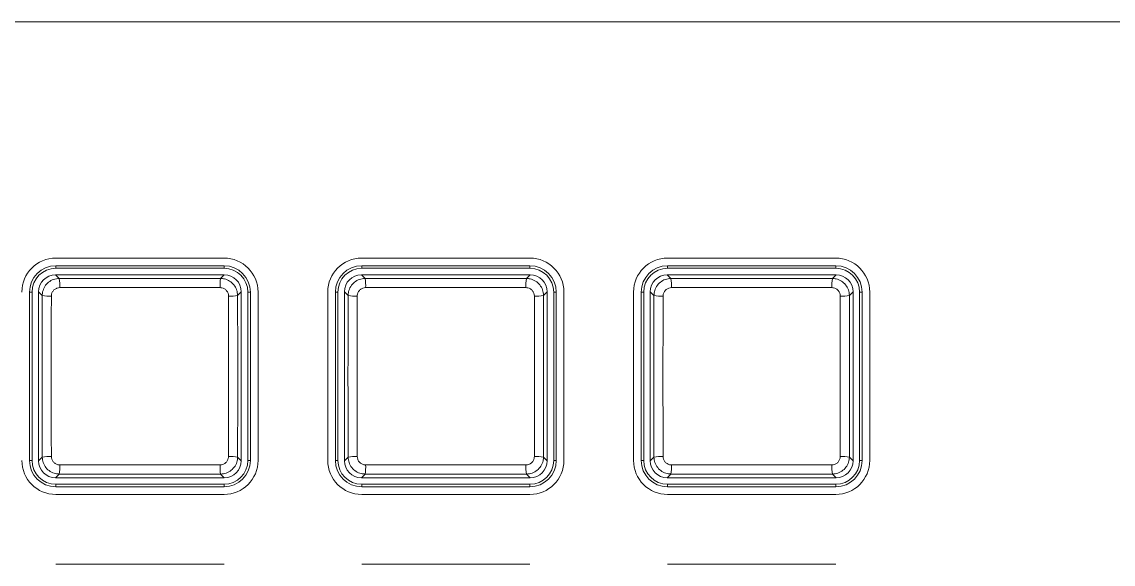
# Model space of a CAD drawing. Header units: millimetres. Extents: x 69 to 580, y 43 to 425.
# Drawn here: x 178.73 to 210.84, y 145.9 to 161.85 of the extents above; entities that cross this region are included whole.
import ezdxf

# ---------------------------------------------------------------- set-up
doc = ezdxf.new("R2010")
doc.units = ezdxf.units.MM

msp = doc.modelspace()

# ---------------------------------------------------------------- linework, layer by layer
at = {"color": 7, "linetype": 'Continuous', "lineweight": 15}
for p, q in [((146.1276, 161.8518), (235.4026, 161.8518)), ((184.6776, 154.9049), (179.7276, 154.9049)), ((193.6776, 154.9049), (188.7276, 154.9049)), ((202.6776, 154.9049), (197.7276, 154.9049)), ((179.7276, 154.6799), (184.6776, 154.6799)), ((179.7276, 154.6049), (179.7276, 154.6799)), ((184.6776, 154.6049), (179.7276, 154.6049)), ((184.6776, 154.6049), (184.6776, 154.6799)), ((188.7276, 154.6799), (193.6776, 154.6799)), ((188.7276, 154.6799), (188.7276, 154.6049)), ((193.6776, 154.6049), (188.7276, 154.6049)), ((193.6776, 154.6799), (193.6776, 154.6049)), ((197.7276, 154.6799), (202.6776, 154.6799)), ((197.7276, 154.6049), (197.7276, 154.6799)), ((202.6776, 154.6049), (197.7276, 154.6049)), ((202.6776, 154.6049), (202.6776, 154.6799)), ((179.7197, 154.4124), (179.8275, 154.3046)), ((179.7197, 154.4124), (184.6854, 154.4124)), ((184.5776, 154.3046), (184.6854, 154.4124)), ((188.7197, 154.4124), (188.8275, 154.3046)), ((188.7197, 154.4124), (193.6854, 154.4124)), ((193.5776, 154.3046), (193.6854, 154.4124)), ((197.7197, 154.4124), (197.8275, 154.3046)), ((197.7197, 154.4124), (202.6854, 154.4124)), ((202.5776, 154.3046), (202.6854, 154.4124)), ((178.9526, 148.9549), (178.9526, 153.9049)), ((178.9526, 153.9049), (179.0276, 153.9049)), ((179.0276, 153.9049), (179.0276, 148.9549)), ((179.3278, 153.8049), (179.22, 153.9127)), ((179.22, 148.947), (179.22, 153.9127)), ((185.1851, 153.9127), (185.0773, 153.8049)), ((185.1851, 153.9127), (185.1851, 148.947)), ((185.3776, 148.9549), (185.3776, 153.9049)), ((185.3776, 153.9049), (185.4526, 153.9049)), ((185.4526, 153.9049), (185.4526, 148.9549)), ((185.6776, 148.9549), (185.6776, 153.9049)), ((187.7276, 153.9049), (187.7276, 148.9549)), ((187.9526, 148.9549), (187.9526, 153.9049)), ((187.9526, 153.9049), (188.0276, 153.9049)), ((188.0276, 153.9049), (188.0276, 148.9549)), ((188.3278, 153.8049), (188.22, 153.9127)), ((188.22, 148.947), (188.22, 153.9127)), ((194.1851, 153.9127), (194.0773, 153.8049)), ((194.1851, 153.9127), (194.1851, 148.947)), ((194.3776, 148.9549), (194.3776, 153.9049)), ((194.3776, 153.9049), (194.4526, 153.9049)), ((194.4526, 153.9049), (194.4526, 148.9549)), ((194.6776, 148.9549), (194.6776, 153.9049)), ((196.7276, 153.9049), (196.7276, 148.9549)), ((196.9526, 148.9549), (196.9526, 153.9049)), ((196.9526, 153.9049), (197.0276, 153.9049)), ((197.0276, 153.9049), (197.0276, 148.9549)), ((197.3278, 153.8049), (197.22, 153.9127)), ((197.22, 148.947), (197.22, 153.9127)), ((203.1851, 153.9127), (203.0773, 153.8049)), ((203.1851, 153.9127), (203.1851, 148.947)), ((203.3776, 148.9549), (203.3776, 153.9049)), ((203.3776, 153.9049), (203.4526, 153.9049)), ((203.4526, 153.9049), (203.4526, 148.9549)), ((203.6776, 148.9549), (203.6776, 153.9049)), ((179.22, 148.947), (179.3278, 149.0548)), ((185.0773, 149.0548), (185.1851, 148.947)), ((188.22, 148.947), (188.3278, 149.0548)), ((194.0773, 149.0548), (194.1851, 148.947)), ((197.22, 148.947), (197.3278, 149.0548)), ((203.0773, 149.0548), (203.1851, 148.947)), ((178.9526, 148.9549), (179.0276, 148.9549)), ((185.3776, 148.9549), (185.4526, 148.9549)), ((187.9526, 148.9549), (188.0276, 148.9549)), ((194.3776, 148.9549), (194.4526, 148.9549)), ((196.9526, 148.9549), (197.0276, 148.9549)), ((203.3776, 148.9549), (203.4526, 148.9549)), ((179.8275, 148.5551), (179.7197, 148.4473)), ((184.6854, 148.4473), (179.7197, 148.4473)), ((184.6854, 148.4473), (184.5776, 148.5551)), ((188.8275, 148.5551), (188.7197, 148.4473)), ((193.6854, 148.4473), (188.7197, 148.4473)), ((193.6854, 148.4473), (193.5776, 148.5551)), ((197.8275, 148.5551), (197.7197, 148.4473)), ((202.6854, 148.4473), (197.7197, 148.4473)), ((202.6854, 148.4473), (202.5776, 148.5551)), ((179.7276, 148.1799), (179.7276, 148.2549)), ((179.7276, 148.2549), (184.6776, 148.2549)), ((184.6776, 148.1799), (179.7276, 148.1799)), ((184.6776, 148.1799), (184.6776, 148.2549)), ((188.7276, 148.2549), (188.7276, 148.1799)), ((188.7276, 148.2549), (193.6776, 148.2549)), ((193.6776, 148.1799), (188.7276, 148.1799)), ((193.6776, 148.2549), (193.6776, 148.1799)), ((197.7276, 148.1799), (197.7276, 148.2549)), ((197.7276, 148.2549), (202.6776, 148.2549)), ((202.6776, 148.1799), (197.7276, 148.1799)), ((202.6776, 148.1799), (202.6776, 148.2549)), ((179.7276, 147.9549), (184.6776, 147.9549)), ((188.7276, 147.9549), (193.6776, 147.9549)), ((197.7276, 147.9549), (202.6776, 147.9549)), ((184.6776, 145.9049), (179.7276, 145.9049)), ((193.6776, 145.9049), (188.7276, 145.9049)), ((202.6776, 145.9049), (197.7276, 145.9049))]:
    msp.add_line(p, q, dxfattribs=at)
at = {"color": 7, "linetype": 'Continuous', "lineweight": 15, "flags": 128}
for points in [[(179.8275, 154.3046), (180.4207, 154.3058), (181.0144, 154.3067), (181.6084, 154.3072), (182.2026, 154.3074), (182.7968, 154.3072), (183.3908, 154.3067), (183.9845, 154.3058), (184.5776, 154.3046)], [(188.8275, 154.3046), (189.4207, 154.3058), (190.0144, 154.3067), (190.6084, 154.3072), (191.2026, 154.3074), (191.7968, 154.3072), (192.3908, 154.3067), (192.9845, 154.3058), (193.5776, 154.3046)], [(197.8275, 154.3046), (198.4207, 154.3058), (199.0144, 154.3067), (199.6084, 154.3072), (200.2026, 154.3074), (200.7968, 154.3072), (201.3908, 154.3067), (201.9845, 154.3058), (202.5776, 154.3046)], [(184.5608, 154.0361), (183.9718, 154.0374), (183.3824, 154.0382), (182.7926, 154.0388), (182.2026, 154.0389), (181.6126, 154.0388), (181.0228, 154.0382), (180.4333, 154.0374), (179.8444, 154.0361)], [(193.5608, 154.0361), (192.9718, 154.0374), (192.3824, 154.0382), (191.7925, 154.0388), (191.2026, 154.0389), (190.6126, 154.0388), (190.0228, 154.0382), (189.4333, 154.0374), (188.8444, 154.0361)], [(202.5608, 154.0361), (201.9718, 154.0374), (201.3824, 154.0382), (200.7926, 154.0388), (200.2026, 154.0389), (199.6126, 154.0388), (199.0228, 154.0382), (198.4333, 154.0374), (197.8444, 154.0361)], [(179.3278, 149.0548), (179.3266, 149.648), (179.3257, 150.2417), (179.3252, 150.8357), (179.325, 151.4299), (179.3252, 152.0241), (179.3257, 152.6181), (179.3266, 153.2117), (179.3278, 153.8049)], [(179.5963, 153.7881), (179.5951, 153.1991), (179.5942, 152.6096), (179.5937, 152.0198), (179.5935, 151.4299), (179.5937, 150.8399), (179.5942, 150.2501), (179.5951, 149.6606), (179.5963, 149.0717)], [(184.8089, 149.0717), (184.8101, 149.6606), (184.8109, 150.2501), (184.8115, 150.8399), (184.8116, 151.4299), (184.8115, 152.0198), (184.8109, 152.6096), (184.8101, 153.1991), (184.8089, 153.7881)], [(185.0773, 153.8049), (185.0785, 153.2117), (185.0794, 152.6181), (185.0799, 152.0241), (185.0801, 151.4299), (185.0799, 150.8357), (185.0794, 150.2417), (185.0785, 149.648), (185.0773, 149.0548)], [(188.3278, 149.0548), (188.3266, 149.648), (188.3257, 150.2417), (188.3252, 150.8357), (188.325, 151.4299), (188.3252, 152.0241), (188.3257, 152.6181), (188.3266, 153.2117), (188.3278, 153.8049)], [(188.5963, 153.7881), (188.5951, 153.1991), (188.5942, 152.6096), (188.5937, 152.0198), (188.5935, 151.4299), (188.5937, 150.8399), (188.5942, 150.2501), (188.5951, 149.6606), (188.5963, 149.0717)], [(193.8089, 149.0717), (193.8101, 149.6606), (193.8109, 150.2501), (193.8115, 150.8399), (193.8116, 151.4299), (193.8115, 152.0198), (193.8109, 152.6096), (193.8101, 153.1991), (193.8089, 153.7881)], [(194.0773, 153.8049), (194.0785, 153.2117), (194.0794, 152.6181), (194.0799, 152.0241), (194.0801, 151.4299), (194.0799, 150.8357), (194.0794, 150.2417), (194.0785, 149.648), (194.0773, 149.0548)], [(197.3278, 149.0548), (197.3266, 149.648), (197.3257, 150.2417), (197.3252, 150.8357), (197.325, 151.4299), (197.3252, 152.0241), (197.3257, 152.6181), (197.3266, 153.2117), (197.3278, 153.8049)], [(197.5963, 153.7881), (197.5951, 153.1991), (197.5942, 152.6096), (197.5937, 152.0198), (197.5935, 151.4299), (197.5937, 150.8399), (197.5942, 150.2501), (197.5951, 149.6606), (197.5963, 149.0717)], [(202.8089, 149.0717), (202.8101, 149.6606), (202.8109, 150.2501), (202.8115, 150.8399), (202.8116, 151.4299), (202.8115, 152.0198), (202.8109, 152.6096), (202.8101, 153.1991), (202.8089, 153.7881)], [(203.0773, 153.8049), (203.0785, 153.2117), (203.0794, 152.6181), (203.0799, 152.0241), (203.0801, 151.4299), (203.0799, 150.8357), (203.0794, 150.2417), (203.0785, 149.648), (203.0773, 149.0548)], [(179.8444, 148.8236), (180.4333, 148.8224), (181.0228, 148.8215), (181.6126, 148.821), (182.2026, 148.8208), (182.7926, 148.821), (183.3824, 148.8215), (183.9718, 148.8224), (184.5608, 148.8236)], [(188.8444, 148.8236), (189.4333, 148.8224), (190.0228, 148.8215), (190.6126, 148.821), (191.2026, 148.8208), (191.7925, 148.821), (192.3824, 148.8215), (192.9718, 148.8224), (193.5608, 148.8236)], [(197.8444, 148.8236), (198.4333, 148.8224), (199.0228, 148.8215), (199.6126, 148.821), (200.2026, 148.8208), (200.7926, 148.821), (201.3824, 148.8215), (201.9718, 148.8224), (202.5608, 148.8236)], [(184.5776, 148.5551), (183.9845, 148.5539), (183.3908, 148.553), (182.7968, 148.5525), (182.2026, 148.5523), (181.6084, 148.5525), (181.0144, 148.553), (180.4207, 148.5539), (179.8275, 148.5551)], [(193.5776, 148.5551), (192.9845, 148.5539), (192.3908, 148.553), (191.7968, 148.5525), (191.2026, 148.5523), (190.6084, 148.5525), (190.0144, 148.553), (189.4207, 148.5539), (188.8275, 148.5551)], [(202.5776, 148.5551), (201.9845, 148.5539), (201.3908, 148.553), (200.7968, 148.5525), (200.2026, 148.5523), (199.6084, 148.5525), (199.0144, 148.553), (198.4207, 148.5539), (197.8275, 148.5551)]]:
    msp.add_lwpolyline(points, dxfattribs=at)
at = {"color": 7, "linetype": 'Continuous', "lineweight": 15}
for centre, radius, start, end in [((179.7276, 153.9049), 1, 90, 180), ((184.6776, 153.9049), 1, 0, 90), ((188.7276, 153.9049), 1, 90, 180), ((193.6776, 153.9049), 1, 0, 90), ((197.7276, 153.9049), 1, 90, 180), ((202.6776, 153.9049), 1, 0, 90), ((179.7276, 153.9049), 0.775, 90, 180), ((179.7276, 153.9049), 0.7, 90, 180), ((184.6776, 153.9049), 0.775, 0, 90), ((184.6776, 153.9049), 0.7, 0, 90), ((188.7276, 153.9049), 0.775, 90, 180), ((188.7276, 153.9049), 0.7, 90, 180), ((193.6776, 153.9049), 0.775, 0, 90), ((193.6776, 153.9049), 0.7, 0, 90), ((197.7276, 153.9049), 0.775, 90, 180), ((197.7276, 153.9049), 0.7, 90, 180), ((202.6776, 153.9049), 0.775, 0, 90), ((202.6776, 153.9049), 0.7, 0, 90), ((178.732, 154.1011), 1.1143, 356.65763, 10.52285), ((185.6732, 154.1011), 1.1143, 169.47738, 183.34213), ((187.7319, 154.1011), 1.1144, 356.65808, 10.52221), ((194.6732, 154.1011), 1.1143, 169.47718, 183.34254), ((196.7318, 154.1011), 1.1145, 356.6587, 10.52159), ((203.6734, 154.1011), 1.1145, 169.47841, 183.3413), ((179.5313, 154.9006), 1.1144, 259.47864, 273.34189), ((184.8738, 154.9006), 1.1144, 266.65812, 280.52135), ((188.5313, 154.9006), 1.1144, 259.47862, 273.34191), ((193.8738, 154.9006), 1.1144, 266.65809, 280.52141), ((197.5313, 154.9006), 1.1144, 259.47852, 273.34198), ((202.8738, 154.9006), 1.1144, 266.65802, 280.52148), ((179.5313, 147.9593), 1.1143, 86.65767, 100.5226), ((184.8738, 147.9593), 1.1143, 79.47741, 93.34233), ((188.5313, 147.9593), 1.1143, 86.65764, 100.52262), ((193.8738, 147.9593), 1.1143, 79.47735, 93.34236), ((197.5313, 147.9593), 1.1143, 86.65757, 100.52271), ((202.8738, 147.9593), 1.1143, 79.47729, 93.34243), ((179.7276, 148.9549), 1, 180, 270), ((179.7276, 148.9549), 0.775, 180, 270), ((179.7276, 148.9549), 0.7, 180, 270), ((178.732, 148.7586), 1.1143, 349.47732, 3.34219), ((185.6732, 148.7586), 1.1143, 176.65804, 190.52244), ((184.6776, 148.9549), 1, 270, 0), ((184.6776, 148.9549), 0.775, 270, 0), ((184.6776, 148.9549), 0.7, 270, 0), ((188.7276, 148.9549), 1, 180, 270), ((188.7276, 148.9549), 0.775, 180, 270), ((188.7276, 148.9549), 0.7, 180, 270), ((187.7319, 148.7586), 1.1144, 349.47797, 3.34174), ((194.6732, 148.7586), 1.1143, 176.65764, 190.52265), ((193.6776, 148.9549), 1, 270, 0), ((193.6776, 148.9549), 0.775, 270, 0), ((193.6776, 148.9549), 0.7, 270, 0), ((197.7276, 148.9549), 1, 180, 270), ((197.7276, 148.9549), 0.775, 180, 270), ((197.7276, 148.9549), 0.7, 180, 270), ((196.7318, 148.7586), 1.1145, 349.47859, 3.34112), ((203.6734, 148.7586), 1.1145, 176.65888, 190.52141), ((202.6776, 148.9549), 1, 270, 0), ((202.6776, 148.9549), 0.775, 270, 0), ((202.6776, 148.9549), 0.7, 270, 0)]:
    msp.add_arc(centre, radius, start, end, dxfattribs=at)
for centre, major_axis in [((179.7203, 153.9121), (-0.354, 0.354)), ((184.6848, 153.9121), (0.354, 0.354)), ((188.7203, 153.9121), (-0.354, 0.354)), ((193.6848, 153.9121), (0.354, 0.354)), ((197.7203, 153.9121), (-0.354, 0.354)), ((202.6848, 153.9121), (0.354, 0.354)), ((179.7203, 148.9476), (-0.354, -0.354)), ((184.6848, 148.9476), (0.354, -0.354)), ((188.7203, 148.9476), (-0.354, -0.354)), ((193.6848, 148.9476), (0.354, -0.354)), ((197.7203, 148.9476), (-0.354, -0.354)), ((202.6848, 148.9476), (0.354, -0.354))]:
    msp.add_ellipse(centre, major_axis=major_axis, ratio=0.9987828, start_param=5.4983961, end_param=7.0679745, dxfattribs=at)
for points, knots in [([(179.3278, 153.8049), (179.3303, 153.8417), (179.3366, 153.9344), (179.3965, 154.0747), (179.5095, 154.2015), (179.6592, 154.2878), (179.7714, 154.299), (179.8275, 154.3046)], [0, 0, 0, 0, 0.1411836, 0.3557844, 0.5704648, 0.7852578, 1, 1, 1, 1]), ([(184.5776, 154.3046), (184.6144, 154.3021), (184.7071, 154.2959), (184.8474, 154.2359), (184.9742, 154.1229), (185.0605, 153.9733), (185.0717, 153.861), (185.0773, 153.8049)], [0, 0, 0, 0, 0.1411819, 0.3557835, 0.5704607, 0.7852559, 1, 1, 1, 1]), ([(188.3278, 153.8049), (188.3303, 153.8417), (188.3366, 153.9344), (188.3965, 154.0747), (188.5095, 154.2015), (188.6592, 154.2878), (188.7714, 154.299), (188.8275, 154.3046)], [0, 0, 0, 0, 0.1411835, 0.3557843, 0.5704645, 0.7852579, 1, 1, 1, 1]), ([(193.5776, 154.3046), (193.6144, 154.3021), (193.7071, 154.2959), (193.8474, 154.2359), (193.9742, 154.1229), (194.0605, 153.9733), (194.0717, 153.861), (194.0773, 153.8049)], [0, 0, 0, 0, 0.1411836, 0.3557845, 0.5704606, 0.7852562, 1, 1, 1, 1]), ([(197.3278, 153.8049), (197.3303, 153.8417), (197.3366, 153.9344), (197.3965, 154.0747), (197.5095, 154.2015), (197.6592, 154.2878), (197.7714, 154.299), (197.8275, 154.3046)], [0, 0, 0, 0, 0.1411835, 0.3557841, 0.5704635, 0.7852568, 1, 1, 1, 1]), ([(202.5776, 154.3046), (202.6144, 154.3021), (202.7071, 154.2959), (202.8474, 154.2359), (202.9742, 154.1229), (203.0605, 153.9733), (203.0717, 153.861), (203.0773, 153.8049)], [0, 0, 0, 0, 0.1411836, 0.3557845, 0.5704606, 0.7852562, 1, 1, 1, 1]), ([(179.8444, 154.0361), (179.8165, 154.0333), (179.7608, 154.0277), (179.6866, 153.9849), (179.6305, 153.9219), (179.6007, 153.8523), (179.5975, 153.8063), (179.5963, 153.7881)], [0, 0, 0, 0, 0.2147708, 0.4295452, 0.6441989, 0.8587953, 1, 1, 1, 1]), ([(184.8089, 153.7881), (184.8061, 153.8159), (184.8005, 153.8716), (184.7576, 153.9459), (184.6947, 154.002), (184.625, 154.0318), (184.579, 154.0349), (184.5608, 154.0361)], [0, 0, 0, 0, 0.2147687, 0.4295487, 0.6441941, 0.858793, 1, 1, 1, 1]), ([(188.8444, 154.0361), (188.8165, 154.0333), (188.7608, 154.0277), (188.6866, 153.9849), (188.6305, 153.9219), (188.6007, 153.8523), (188.5975, 153.8063), (188.5963, 153.7881)], [0, 0, 0, 0, 0.214771, 0.4295451, 0.644199, 0.8587951, 1, 1, 1, 1]), ([(193.8089, 153.7881), (193.8061, 153.8159), (193.8005, 153.8716), (193.7576, 153.9459), (193.6947, 154.002), (193.625, 154.0318), (193.579, 154.0349), (193.5608, 154.0361)], [0, 0, 0, 0, 0.2147693, 0.4295476, 0.6441931, 0.8587954, 1, 1, 1, 1]), ([(197.8444, 154.0361), (197.8165, 154.0333), (197.7608, 154.0277), (197.6866, 153.9849), (197.6305, 153.9219), (197.6007, 153.8523), (197.5975, 153.8063), (197.5963, 153.7881)], [0, 0, 0, 0, 0.2147728, 0.4295465, 0.6441983, 0.8587957, 1, 1, 1, 1]), ([(202.8089, 153.7881), (202.8061, 153.8159), (202.8005, 153.8716), (202.7576, 153.9459), (202.6947, 154.002), (202.625, 154.0318), (202.579, 154.0349), (202.5608, 154.0361)], [0, 0, 0, 0, 0.2147681, 0.4295483, 0.6441934, 0.8587909, 1, 1, 1, 1]), ([(179.8275, 148.5551), (179.7908, 148.5576), (179.6981, 148.5639), (179.5577, 148.6238), (179.431, 148.7368), (179.3447, 148.8865), (179.3335, 148.9987), (179.3278, 149.0548)], [0, 0, 0, 0, 0.141182, 0.355784, 0.5704643, 0.7852558, 1, 1, 1, 1]), ([(179.5963, 149.0717), (179.5991, 149.0438), (179.6047, 148.9881), (179.6476, 148.9139), (179.7105, 148.8578), (179.7802, 148.828), (179.8261, 148.8248), (179.8444, 148.8236)], [0, 0, 0, 0, 0.2147687, 0.4295441, 0.6441962, 0.8587932, 1, 1, 1, 1]), ([(184.5608, 148.8236), (184.5886, 148.8264), (184.6443, 148.832), (184.7186, 148.8748), (184.7747, 148.9378), (184.8045, 149.0074), (184.8076, 149.0534), (184.8089, 149.0717)], [0, 0, 0, 0, 0.21477118, 0.42954579, 0.64419553, 0.85879545, 1, 1, 1, 1]), ([(185.0773, 149.0548), (185.0748, 149.018), (185.0686, 148.9254), (185.0086, 148.785), (184.8956, 148.6583), (184.746, 148.572), (184.6337, 148.5607), (184.5776, 148.5551)], [0, 0, 0, 0, 0.1411816, 0.3557845, 0.5704637, 0.7852571, 1, 1, 1, 1]), ([(188.8275, 148.5551), (188.7908, 148.5576), (188.6981, 148.5639), (188.5577, 148.6238), (188.431, 148.7368), (188.3447, 148.8865), (188.3335, 148.9987), (188.3278, 149.0548)], [0, 0, 0, 0, 0.1411826, 0.3557848, 0.5704643, 0.785256, 1, 1, 1, 1]), ([(188.5963, 149.0717), (188.5991, 149.0438), (188.6047, 148.9881), (188.6476, 148.9139), (188.7105, 148.8578), (188.7802, 148.828), (188.8261, 148.8248), (188.8444, 148.8236)], [0, 0, 0, 0, 0.2147685, 0.4295448, 0.6441966, 0.8587925, 1, 1, 1, 1]), ([(193.5608, 148.8236), (193.5886, 148.8264), (193.6443, 148.832), (193.7186, 148.8748), (193.7747, 148.9378), (193.8045, 149.0074), (193.8076, 149.0534), (193.8089, 149.0717)], [0, 0, 0, 0, 0.2147689, 0.4295468, 0.6441951, 0.8587951, 1, 1, 1, 1]), ([(194.0773, 149.0548), (194.0748, 149.018), (194.0686, 148.9254), (194.0086, 148.785), (193.8956, 148.6583), (193.746, 148.572), (193.6337, 148.5607), (193.5776, 148.5551)], [0, 0, 0, 0, 0.1411813, 0.3557845, 0.5704624, 0.7852561, 1, 1, 1, 1]), ([(197.8275, 148.5551), (197.7908, 148.5576), (197.6981, 148.5639), (197.5577, 148.6238), (197.431, 148.7368), (197.3447, 148.8865), (197.3335, 148.9987), (197.3278, 149.0548)], [0, 0, 0, 0, 0.1411837, 0.3557848, 0.5704643, 0.785256, 1, 1, 1, 1]), ([(197.5963, 149.0717), (197.5991, 149.0438), (197.6047, 148.9881), (197.6476, 148.9139), (197.7105, 148.8578), (197.7802, 148.828), (197.8261, 148.8248), (197.8444, 148.8236)], [0, 0, 0, 0, 0.21476794, 0.42954376, 0.64419504, 0.85879046, 1, 1, 1, 1]), ([(202.5608, 148.8236), (202.5886, 148.8264), (202.6443, 148.832), (202.7186, 148.8748), (202.7747, 148.9378), (202.8045, 149.0074), (202.8076, 149.0534), (202.8089, 149.0717)], [0, 0, 0, 0, 0.2147735, 0.4295471, 0.6441953, 0.8587952, 1, 1, 1, 1]), ([(203.0773, 149.0548), (203.0748, 149.018), (203.0686, 148.9254), (203.0086, 148.785), (202.8956, 148.6583), (202.746, 148.572), (202.6337, 148.5607), (202.5776, 148.5551)], [0, 0, 0, 0, 0.1411813, 0.3557845, 0.5704624, 0.7852561, 1, 1, 1, 1])]:
    msp.add_open_spline(points, degree=3, knots=knots, dxfattribs=at)

doc.saveas('drawing.dxf')
